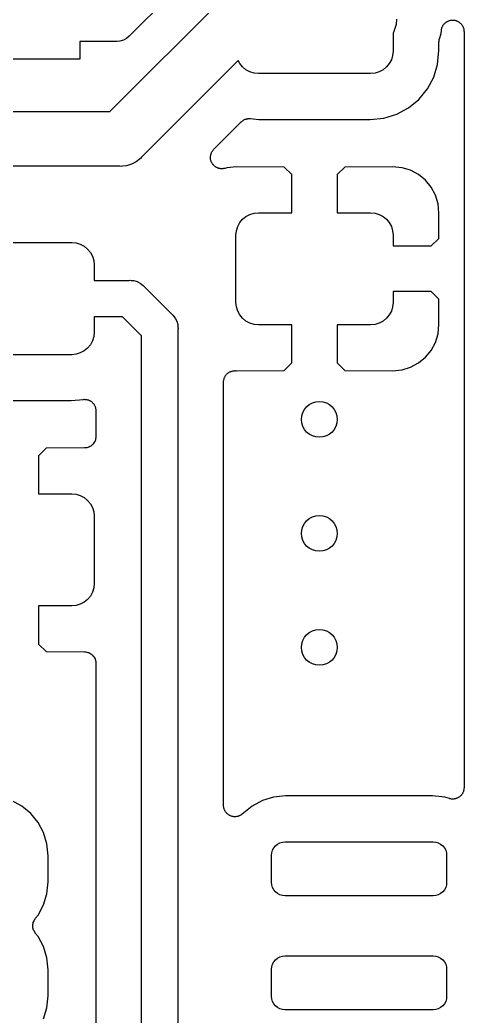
# Model space of a CAD drawing. Extents: x 105 to 193.4, y -145.7 to -72.2.
# Drawn here: x 188.49 to 193.44, y -130.38 to -119.28 of the extents above; entities that cross this region are included whole.
import ezdxf

# ---------------------------------------------------------------- set-up
doc = ezdxf.new("R2010")
doc.units = 0
doc.layers.add('BLACK', color=7, linetype='CONTINUOUS')

msp = doc.modelspace()

# ---------------------------------------------------------------- linework, layer by layer
at = {"layer": 'BLACK', "linetype": 'CONTINUOUS'}
for p, q in [((190.383, -118.781), (189.713, -119.451)), ((189.489, -120.298), (190.742, -119.045)), ((192.684, -119.27), (192.679, -119.33)), ((193.225, -119.312), (193.229, -119.308)), ((193.229, -119.308), (193.235, -119.304)), ((193.235, -119.304), (193.239, -119.3)), ((193.239, -119.3), (193.245, -119.298)), ((193.245, -119.298), (193.25, -119.294)), ((193.25, -119.294), (193.256, -119.292)), ((193.256, -119.292), (193.261, -119.289)), ((193.261, -119.289), (193.267, -119.287)), ((193.267, -119.287), (193.273, -119.285)), ((193.273, -119.285), (193.279, -119.284)), ((193.279, -119.284), (193.285, -119.282)), ((193.285, -119.282), (193.291, -119.281)), ((193.291, -119.281), (193.298, -119.28)), ((193.298, -119.28), (193.304, -119.28)), ((193.304, -119.28), (193.31, -119.28)), ((193.31, -119.28), (193.316, -119.28)), ((193.316, -119.28), (193.322, -119.28)), ((193.322, -119.28), (193.328, -119.282)), ((193.328, -119.282), (193.335, -119.282)), ((193.335, -119.282), (193.341, -119.284)), ((193.341, -119.284), (193.347, -119.285)), ((193.347, -119.285), (193.352, -119.288)), ((193.352, -119.288), (193.358, -119.29)), ((193.358, -119.29), (193.364, -119.293)), ((193.364, -119.293), (193.369, -119.295)), ((193.369, -119.295), (193.375, -119.299)), ((193.375, -119.299), (193.38, -119.301)), ((193.38, -119.301), (193.385, -119.305)), ((193.385, -119.305), (193.39, -119.309)), ((192.655, -119.406), (192.645, -119.426)), ((192.679, -119.33), (192.655, -119.406)), ((193.179, -119.429), (193.183, -119.394)), ((193.183, -119.393), (193.184, -119.386)), ((193.183, -119.394), (193.183, -119.393)), ((193.184, -119.386), (193.185, -119.38)), ((193.185, -119.38), (193.187, -119.374)), ((193.187, -119.374), (193.188, -119.368)), ((193.188, -119.368), (193.19, -119.363)), ((193.19, -119.363), (193.192, -119.357)), ((193.192, -119.357), (193.195, -119.351)), ((193.195, -119.351), (193.198, -119.346)), ((193.198, -119.346), (193.201, -119.34)), ((193.201, -119.34), (193.204, -119.335)), ((193.204, -119.335), (193.208, -119.33)), ((193.208, -119.33), (193.212, -119.325)), ((193.212, -119.325), (193.216, -119.321)), ((193.216, -119.321), (193.22, -119.316)), ((193.22, -119.316), (193.225, -119.312)), ((193.39, -119.309), (193.394, -119.313)), ((193.394, -119.313), (193.399, -119.317)), ((193.399, -119.317), (193.403, -119.322)), ((193.403, -119.322), (193.407, -119.327)), ((193.407, -119.327), (193.411, -119.332)), ((193.411, -119.332), (193.415, -119.336)), ((193.415, -119.336), (193.418, -119.342)), ((193.418, -119.342), (193.421, -119.347)), ((193.421, -119.347), (193.424, -119.353)), ((193.424, -119.353), (193.426, -119.358)), ((193.426, -119.358), (193.428, -119.364)), ((193.428, -119.364), (193.431, -119.37)), ((193.431, -119.37), (193.432, -119.376)), ((193.432, -119.376), (193.434, -119.382)), ((193.434, -119.382), (193.434, -119.388)), ((193.434, -119.388), (193.435, -119.394)), ((193.435, -119.394), (193.435, -119.401)), ((193.435, -119.401), (193.436, -119.407)), ((193.436, -119.407), (193.436, -127.831)), ((189.552, -119.517), (189.156, -119.517)), ((189.156, -119.517), (189.156, -119.714)), ((189.562, -119.518), (189.552, -119.517)), ((189.572, -119.517), (189.562, -119.518)), ((189.602, -119.514), (189.572, -119.517)), ((189.572, -119.517), (189.572, -119.517)), ((189.641, -119.503), (189.602, -119.514)), ((189.676, -119.484), (189.641, -119.503)), ((189.707, -119.458), (189.676, -119.484)), ((189.713, -119.451), (189.707, -119.458)), ((192.645, -119.426), (192.645, -119.625)), ((193.156, -119.522), (193.157, -119.517)), ((193.156, -119.524), (193.156, -119.522)), ((193.156, -119.619), (193.156, -119.524)), ((193.157, -119.512), (193.158, -119.505)), ((193.157, -119.517), (193.157, -119.512)), ((193.158, -119.505), (193.159, -119.498)), ((193.159, -119.498), (193.16, -119.493)), ((193.16, -119.493), (193.162, -119.487)), ((193.162, -119.487), (193.179, -119.429)), ((192.645, -119.625), (192.64, -119.674)), ((193.141, -119.773), (193.156, -119.619)), ((189.156, -119.714), (188.256, -119.714)), ((190.919, -119.73), (189.841, -120.808)), ((190.937, -119.764), (190.919, -119.73)), ((192.626, -119.721), (192.603, -119.764)), ((192.64, -119.674), (192.626, -119.721)), ((190.968, -119.802), (190.937, -119.764)), ((191.006, -119.833), (190.968, -119.802)), ((191.049, -119.856), (191.006, -119.833)), ((191.096, -119.87), (191.049, -119.856)), ((192.491, -119.856), (192.444, -119.87)), ((192.534, -119.833), (192.491, -119.856)), ((192.572, -119.802), (192.534, -119.833)), ((192.603, -119.764), (192.572, -119.802)), ((193.098, -119.916), (193.141, -119.773)), ((191.145, -119.875), (191.096, -119.87)), ((192.395, -119.875), (191.145, -119.875)), ((192.444, -119.87), (192.395, -119.875)), ((193.027, -120.047), (193.098, -119.916)), ((192.933, -120.163), (193.027, -120.047)), ((192.817, -120.257), (192.933, -120.163)), ((183.613, -120.298), (189.489, -120.298)), ((192.686, -120.328), (192.817, -120.257)), ((190.648, -120.719), (190.954, -120.413)), ((190.954, -120.413), (190.955, -120.412)), ((190.955, -120.412), (190.96, -120.409)), ((190.96, -120.409), (190.964, -120.405)), ((190.964, -120.405), (190.969, -120.401)), ((190.969, -120.401), (190.975, -120.397)), ((190.975, -120.397), (190.98, -120.394)), ((190.98, -120.394), (190.984, -120.391)), ((190.984, -120.391), (190.991, -120.388)), ((190.991, -120.388), (190.997, -120.385)), ((190.997, -120.385), (191.002, -120.384)), ((191.002, -120.384), (191.007, -120.382)), ((191.007, -120.382), (191.014, -120.38)), ((191.014, -120.38), (191.021, -120.378)), ((191.021, -120.378), (191.026, -120.378)), ((191.026, -120.378), (191.032, -120.377)), ((191.032, -120.377), (191.038, -120.377)), ((191.038, -120.377), (191.045, -120.376)), ((191.045, -120.376), (191.051, -120.377)), ((191.051, -120.377), (191.056, -120.377)), ((191.056, -120.377), (191.151, -120.386)), ((191.151, -120.386), (192.389, -120.386)), ((192.389, -120.386), (192.543, -120.371)), ((192.543, -120.371), (192.686, -120.328)), ((190.624, -120.755), (190.626, -120.749)), ((190.626, -120.749), (190.63, -120.744)), ((190.63, -120.744), (190.632, -120.738)), ((190.632, -120.738), (190.637, -120.733)), ((190.637, -120.733), (190.64, -120.728)), ((190.64, -120.728), (190.644, -120.724)), ((190.644, -120.724), (190.648, -120.719)), ((189.785, -120.858), (189.732, -120.886)), ((189.832, -120.82), (189.785, -120.858)), ((189.841, -120.808), (189.832, -120.82)), ((190.611, -120.809), (190.612, -120.802)), ((190.612, -120.815), (190.611, -120.809)), ((190.612, -120.796), (190.613, -120.79)), ((190.612, -120.802), (190.612, -120.796)), ((190.612, -120.821), (190.612, -120.815)), ((190.613, -120.827), (190.612, -120.821)), ((190.613, -120.79), (190.614, -120.784)), ((190.613, -120.833), (190.613, -120.827)), ((190.615, -120.839), (190.613, -120.833)), ((190.614, -120.784), (190.615, -120.778)), ((190.615, -120.778), (190.617, -120.772)), ((190.616, -120.845), (190.615, -120.839)), ((190.619, -120.851), (190.616, -120.845)), ((190.617, -120.772), (190.619, -120.766)), ((190.619, -120.766), (190.621, -120.76)), ((190.62, -120.857), (190.619, -120.851)), ((190.623, -120.862), (190.62, -120.857)), ((190.621, -120.76), (190.624, -120.755)), ((190.626, -120.868), (190.623, -120.862)), ((189.6, -120.908), (183.613, -120.908)), ((189.615, -120.909), (189.6, -120.908)), ((189.63, -120.908), (189.615, -120.909)), ((189.675, -120.903), (189.63, -120.908)), ((189.63, -120.908), (189.63, -120.908)), ((189.732, -120.886), (189.675, -120.903)), ((190.629, -120.873), (190.626, -120.868)), ((190.632, -120.879), (190.629, -120.873)), ((190.636, -120.884), (190.632, -120.879)), ((190.639, -120.889), (190.636, -120.884)), ((190.644, -120.893), (190.639, -120.889)), ((190.648, -120.898), (190.644, -120.893)), ((190.652, -120.902), (190.648, -120.898)), ((190.657, -120.906), (190.652, -120.902)), ((190.662, -120.91), (190.657, -120.906)), ((190.667, -120.914), (190.662, -120.91)), ((190.672, -120.917), (190.667, -120.914)), ((190.677, -120.92), (190.672, -120.917)), ((190.683, -120.923), (190.677, -120.92)), ((190.688, -120.926), (190.683, -120.923)), ((190.694, -120.928), (190.688, -120.926)), ((190.7, -120.93), (190.694, -120.928)), ((190.706, -120.931), (190.7, -120.93)), ((190.712, -120.933), (190.706, -120.931)), ((190.718, -120.934), (190.712, -120.933)), ((190.724, -120.935), (190.718, -120.934)), ((190.73, -120.935), (190.724, -120.935)), ((190.737, -120.936), (190.73, -120.935)), ((190.743, -120.936), (190.737, -120.936)), ((190.749, -120.936), (190.743, -120.936)), ((190.755, -120.934), (190.749, -120.936)), ((190.761, -120.934), (190.755, -120.934)), ((190.767, -120.932), (190.761, -120.934)), ((190.773, -120.931), (190.767, -120.932)), ((190.775, -120.931), (190.773, -120.931)), ((190.795, -120.924), (190.775, -120.931)), ((190.901, -120.914), (190.795, -120.924)), ((191.431, -120.917), (190.901, -120.914)), ((191.516, -121.001), (191.431, -120.917)), ((192.109, -120.917), (192.024, -121.001)), ((192.639, -120.914), (192.109, -120.917)), ((192.745, -120.924), (192.639, -120.914)), ((192.84, -120.953), (192.745, -120.924)), ((192.929, -121.001), (192.84, -120.953)), ((191.516, -121.425), (191.516, -121.001)), ((192.024, -121.001), (192.024, -121.425)), ((193.006, -121.064), (192.929, -121.001)), ((193.069, -121.141), (193.006, -121.064)), ((193.117, -121.23), (193.069, -121.141)), ((193.146, -121.325), (193.117, -121.23)), ((193.156, -121.431), (193.146, -121.325)), ((190.937, -121.536), (190.968, -121.498)), ((190.968, -121.498), (191.006, -121.467)), ((191.006, -121.467), (191.049, -121.444)), ((191.049, -121.444), (191.096, -121.43)), ((191.096, -121.43), (191.145, -121.425)), ((191.145, -121.425), (191.516, -121.425)), ((192.024, -121.425), (192.395, -121.425)), ((192.395, -121.425), (192.444, -121.43)), ((192.444, -121.43), (192.491, -121.444)), ((192.491, -121.444), (192.534, -121.467)), ((192.534, -121.467), (192.572, -121.498)), ((192.572, -121.498), (192.603, -121.536)), ((193.153, -121.711), (193.156, -121.431)), ((190.895, -121.675), (190.9, -121.626)), ((190.9, -121.626), (190.914, -121.579)), ((190.914, -121.579), (190.937, -121.536)), ((192.603, -121.536), (192.626, -121.579)), ((192.626, -121.579), (192.64, -121.626)), ((192.64, -121.626), (192.645, -121.675)), ((190.895, -122.425), (190.895, -121.675)), ((192.645, -121.675), (192.645, -121.796)), ((193.069, -121.796), (193.153, -121.711)), ((187.815, -121.757), (189.065, -121.757)), ((189.065, -121.757), (189.114, -121.762)), ((189.114, -121.762), (189.161, -121.776)), ((189.161, -121.776), (189.204, -121.799)), ((189.204, -121.799), (189.242, -121.83)), ((189.242, -121.83), (189.273, -121.868)), ((192.645, -121.796), (193.069, -121.796)), ((189.273, -121.868), (189.296, -121.911)), ((189.296, -121.911), (189.31, -121.958)), ((189.31, -121.958), (189.315, -122.007)), ((189.315, -122.007), (189.315, -122.179)), ((189.315, -122.179), (189.706, -122.179)), ((189.706, -122.179), (189.716, -122.178)), ((189.716, -122.178), (189.726, -122.179)), ((189.726, -122.179), (189.726, -122.179)), ((189.726, -122.179), (189.756, -122.182)), ((189.756, -122.182), (189.794, -122.193)), ((189.794, -122.193), (189.829, -122.212)), ((189.829, -122.212), (189.86, -122.238)), ((189.86, -122.238), (189.867, -122.245)), ((189.867, -122.245), (190.183, -122.561)), ((192.645, -122.304), (192.645, -122.425)), ((193.069, -122.304), (192.645, -122.304)), ((193.153, -122.389), (193.069, -122.304)), ((193.156, -122.669), (193.153, -122.389)), ((190.9, -122.474), (190.895, -122.425)), ((190.914, -122.521), (190.9, -122.474)), ((190.937, -122.564), (190.914, -122.521)), ((192.626, -122.521), (192.603, -122.564)), ((192.64, -122.474), (192.626, -122.521)), ((192.645, -122.425), (192.64, -122.474)), ((189.632, -122.585), (189.315, -122.585)), ((189.315, -122.585), (189.315, -122.757)), ((189.843, -122.796), (189.632, -122.585)), ((190.183, -122.561), (190.19, -122.568)), ((190.19, -122.568), (190.216, -122.599)), ((190.216, -122.599), (190.235, -122.634)), ((190.235, -122.634), (190.246, -122.672)), ((190.968, -122.602), (190.937, -122.564)), ((191.006, -122.633), (190.968, -122.602)), ((191.049, -122.656), (191.006, -122.633)), ((192.534, -122.633), (192.491, -122.656)), ((192.572, -122.602), (192.534, -122.633)), ((192.603, -122.564), (192.572, -122.602)), ((190.246, -122.672), (190.249, -122.702)), ((190.249, -122.702), (190.249, -122.702)), ((190.249, -122.702), (190.25, -122.712)), ((190.25, -122.712), (190.249, -122.722)), ((190.249, -122.722), (190.249, -130.756)), ((191.096, -122.67), (191.049, -122.656)), ((191.145, -122.675), (191.096, -122.67)), ((191.516, -122.675), (191.145, -122.675)), ((191.516, -123.099), (191.516, -122.675)), ((192.395, -122.675), (192.024, -122.675)), ((192.024, -122.675), (192.024, -123.099)), ((192.444, -122.67), (192.395, -122.675)), ((192.491, -122.656), (192.444, -122.67)), ((193.146, -122.775), (193.156, -122.669)), ((189.296, -122.853), (189.273, -122.896)), ((189.31, -122.806), (189.296, -122.853)), ((189.315, -122.757), (189.31, -122.806)), ((189.843, -130.83), (189.843, -122.796)), ((193.117, -122.87), (193.146, -122.775)), ((189.204, -122.965), (189.161, -122.988)), ((189.242, -122.934), (189.204, -122.965)), ((189.273, -122.896), (189.242, -122.934)), ((193.006, -123.036), (193.069, -122.959)), ((193.069, -122.959), (193.117, -122.87)), ((189.065, -123.007), (187.815, -123.007)), ((189.114, -123.002), (189.065, -123.007)), ((189.161, -122.988), (189.114, -123.002)), ((192.929, -123.099), (193.006, -123.036)), ((190.837, -123.194), (190.842, -123.193)), ((190.842, -123.193), (190.848, -123.19)), ((190.848, -123.19), (190.854, -123.189)), ((190.854, -123.189), (190.86, -123.187)), ((190.86, -123.187), (190.866, -123.187)), ((190.866, -123.187), (190.872, -123.186)), ((190.872, -123.186), (190.878, -123.186)), ((190.878, -123.186), (190.885, -123.185)), ((190.885, -123.185), (190.891, -123.186)), ((190.891, -123.186), (190.897, -123.186)), ((190.897, -123.186), (190.901, -123.186)), ((190.901, -123.186), (191.431, -123.183)), ((191.431, -123.183), (191.516, -123.099)), ((192.024, -123.099), (192.109, -123.183)), ((192.109, -123.183), (192.639, -123.186)), ((192.639, -123.186), (192.745, -123.176)), ((192.745, -123.176), (192.84, -123.147)), ((192.84, -123.147), (192.929, -123.099)), ((190.757, -123.31), (190.758, -123.304)), ((190.758, -123.299), (190.759, -123.292)), ((190.758, -123.304), (190.758, -123.299)), ((190.759, -123.292), (190.76, -123.286)), ((190.76, -123.286), (190.762, -123.28)), ((190.762, -123.28), (190.763, -123.274)), ((190.763, -123.274), (190.765, -123.268)), ((190.765, -123.268), (190.767, -123.262)), ((190.767, -123.262), (190.77, -123.257)), ((190.77, -123.257), (190.773, -123.252)), ((190.773, -123.252), (190.776, -123.246)), ((190.776, -123.246), (190.779, -123.24)), ((190.779, -123.24), (190.783, -123.236)), ((190.783, -123.236), (190.786, -123.231)), ((190.786, -123.231), (190.791, -123.226)), ((190.791, -123.226), (190.795, -123.221)), ((190.795, -123.221), (190.8, -123.218)), ((190.8, -123.218), (190.804, -123.214)), ((190.804, -123.214), (190.809, -123.21)), ((190.809, -123.21), (190.815, -123.206)), ((190.815, -123.206), (190.82, -123.203)), ((190.82, -123.203), (190.825, -123.2)), ((190.825, -123.2), (190.831, -123.197)), ((190.831, -123.197), (190.837, -123.194)), ((190.757, -123.312), (190.757, -123.31)), ((190.757, -128.028), (190.757, -123.312)), ((187.821, -123.518), (189.059, -123.518)), ((189.059, -123.518), (189.195, -123.505)), ((189.195, -123.505), (189.197, -123.504)), ((189.197, -123.504), (189.203, -123.505)), ((189.203, -123.505), (189.209, -123.504)), ((189.209, -123.504), (189.215, -123.505)), ((189.215, -123.505), (189.222, -123.505)), ((189.222, -123.505), (189.228, -123.506)), ((189.228, -123.506), (189.233, -123.507)), ((189.233, -123.507), (189.24, -123.509)), ((189.24, -123.509), (189.246, -123.51)), ((189.246, -123.51), (189.251, -123.512)), ((189.251, -123.512), (189.257, -123.514)), ((189.257, -123.514), (189.263, -123.517)), ((189.263, -123.517), (189.269, -123.52)), ((189.269, -123.52), (189.274, -123.523)), ((189.274, -123.523), (189.279, -123.526)), ((189.279, -123.526), (189.284, -123.53)), ((189.284, -123.53), (189.289, -123.534)), ((189.289, -123.534), (189.293, -123.538)), ((189.293, -123.538), (189.298, -123.542)), ((189.298, -123.542), (189.302, -123.547)), ((189.302, -123.547), (189.307, -123.551)), ((189.307, -123.551), (189.31, -123.556)), ((189.31, -123.556), (189.314, -123.561)), ((189.314, -123.561), (189.317, -123.567)), ((189.317, -123.567), (189.32, -123.572)), ((189.32, -123.572), (189.322, -123.577)), ((189.322, -123.577), (189.325, -123.583)), ((189.325, -123.583), (189.327, -123.589)), ((189.327, -123.589), (189.33, -123.595)), ((189.33, -123.595), (189.331, -123.601)), ((189.331, -123.601), (189.332, -123.606)), ((189.332, -123.606), (189.333, -123.613)), ((189.333, -123.613), (189.334, -123.619)), ((189.334, -123.619), (189.334, -123.625)), ((189.334, -123.625), (189.335, -123.631)), ((189.335, -123.631), (189.335, -123.919)), ((189.325, -123.97), (189.319, -123.98)), ((189.329, -123.957), (189.325, -123.968)), ((189.325, -123.968), (189.325, -123.969)), ((189.325, -123.969), (189.325, -123.97)), ((189.332, -123.946), (189.329, -123.957)), ((189.333, -123.933), (189.332, -123.944)), ((189.332, -123.944), (189.332, -123.945)), ((189.332, -123.945), (189.332, -123.946)), ((189.335, -123.921), (189.333, -123.933)), ((189.335, -123.919), (189.335, -123.92)), ((189.335, -123.92), (189.335, -123.92)), ((189.335, -123.92), (189.335, -123.92)), ((189.335, -123.92), (189.335, -123.921)), ((188.779, -124.049), (188.694, -124.133)), ((189.208, -124.046), (188.779, -124.049)), ((189.22, -124.045), (189.208, -124.046)), ((189.232, -124.044), (189.22, -124.045)), ((189.233, -124.044), (189.232, -124.044)), ((189.232, -124.044), (189.232, -124.044)), ((189.244, -124.041), (189.233, -124.044)), ((189.255, -124.037), (189.244, -124.041)), ((189.256, -124.037), (189.255, -124.037)), ((189.257, -124.037), (189.256, -124.037)), ((189.267, -124.031), (189.257, -124.037)), ((189.277, -124.026), (189.267, -124.031)), ((189.278, -124.025), (189.277, -124.026)), ((189.279, -124.025), (189.278, -124.025)), ((189.288, -124.017), (189.279, -124.025)), ((189.297, -124.01), (189.288, -124.017)), ((189.298, -124.009), (189.297, -124.01)), ((189.297, -124.01), (189.297, -124.01)), ((189.305, -124), (189.298, -124.009)), ((189.313, -123.991), (189.305, -124)), ((189.319, -123.98), (189.313, -123.99)), ((189.313, -123.99), (189.313, -123.991)), ((189.313, -123.991), (189.313, -123.991)), ((188.694, -124.133), (188.694, -124.557)), ((188.694, -124.557), (189.065, -124.557)), ((189.065, -124.557), (189.114, -124.562)), ((189.114, -124.562), (189.161, -124.576)), ((189.161, -124.576), (189.204, -124.599)), ((189.204, -124.599), (189.242, -124.63)), ((189.242, -124.63), (189.273, -124.668)), ((189.273, -124.668), (189.296, -124.711)), ((189.296, -124.711), (189.31, -124.758)), ((189.31, -124.758), (189.315, -124.807)), ((189.315, -124.807), (189.315, -125.557)), ((189.31, -125.606), (189.296, -125.653)), ((189.315, -125.557), (189.31, -125.606)), ((189.242, -125.734), (189.204, -125.765)), ((189.273, -125.696), (189.242, -125.734)), ((189.296, -125.653), (189.273, -125.696)), ((189.065, -125.807), (188.694, -125.807)), ((188.694, -125.807), (188.694, -126.231)), ((189.114, -125.802), (189.065, -125.807)), ((189.161, -125.788), (189.114, -125.802)), ((189.204, -125.765), (189.161, -125.788)), ((188.694, -126.231), (188.779, -126.315)), ((188.779, -126.315), (189.208, -126.318)), ((189.208, -126.318), (189.209, -126.318)), ((189.209, -126.318), (189.209, -126.318)), ((189.209, -126.318), (189.209, -126.318)), ((189.209, -126.318), (189.21, -126.318)), ((189.21, -126.318), (189.222, -126.319)), ((189.222, -126.319), (189.233, -126.32)), ((189.233, -126.32), (189.234, -126.32)), ((189.234, -126.32), (189.235, -126.32)), ((189.235, -126.32), (189.246, -126.324)), ((189.246, -126.324), (189.257, -126.327)), ((189.257, -126.327), (189.258, -126.328)), ((189.258, -126.328), (189.258, -126.328)), ((189.258, -126.328), (189.269, -126.334)), ((189.269, -126.334), (189.279, -126.339)), ((189.279, -126.339), (189.279, -126.34)), ((189.279, -126.34), (189.28, -126.34)), ((189.28, -126.34), (189.289, -126.348)), ((189.289, -126.348), (189.298, -126.355)), ((189.298, -126.355), (189.298, -126.356)), ((189.298, -126.356), (189.299, -126.356)), ((189.299, -126.356), (189.306, -126.365)), ((189.306, -126.365), (189.314, -126.374)), ((189.314, -126.374), (189.314, -126.375)), ((189.314, -126.375), (189.314, -126.376)), ((189.314, -126.376), (189.32, -126.386)), ((189.32, -126.386), (189.325, -126.396)), ((189.325, -126.396), (189.325, -126.397)), ((189.325, -126.397), (189.326, -126.398)), ((189.326, -126.398), (189.329, -126.409)), ((189.329, -126.409), (189.332, -126.42)), ((189.332, -126.42), (189.332, -126.421)), ((189.332, -126.421), (189.333, -126.421)), ((189.333, -126.421), (189.334, -126.433)), ((189.334, -126.433), (189.335, -126.445)), ((189.335, -126.445), (189.335, -130.799)), ((193.434, -127.851), (193.433, -127.858)), ((193.435, -127.845), (193.434, -127.851)), ((193.436, -127.833), (193.435, -127.839)), ((193.435, -127.839), (193.435, -127.845)), ((193.436, -127.831), (193.436, -127.833)), ((191.313, -127.937), (191.189, -127.975)), ((191.448, -127.924), (191.313, -127.937)), ((193.086, -127.924), (191.448, -127.924)), ((193.221, -127.937), (193.086, -127.924)), ((193.272, -127.953), (193.221, -127.937)), ((193.278, -127.954), (193.272, -127.953)), ((193.283, -127.956), (193.278, -127.954)), ((193.29, -127.956), (193.283, -127.956)), ((193.296, -127.958), (193.29, -127.956)), ((193.302, -127.958), (193.296, -127.958)), ((193.308, -127.958), (193.302, -127.958)), ((193.315, -127.958), (193.308, -127.958)), ((193.321, -127.958), (193.315, -127.958)), ((193.327, -127.957), (193.321, -127.958)), ((193.333, -127.956), (193.327, -127.957)), ((193.339, -127.954), (193.333, -127.956)), ((193.346, -127.953), (193.339, -127.954)), ((193.351, -127.951), (193.346, -127.953)), ((193.357, -127.949), (193.351, -127.951)), ((193.362, -127.946), (193.357, -127.949)), ((193.368, -127.943), (193.362, -127.946)), ((193.373, -127.94), (193.368, -127.943)), ((193.379, -127.938), (193.373, -127.94)), ((193.384, -127.933), (193.379, -127.938)), ((193.389, -127.93), (193.384, -127.933)), ((193.393, -127.926), (193.389, -127.93)), ((193.398, -127.922), (193.393, -127.926)), ((193.402, -127.917), (193.398, -127.922)), ((193.407, -127.912), (193.402, -127.917)), ((193.41, -127.907), (193.407, -127.912)), ((193.414, -127.903), (193.41, -127.907)), ((193.417, -127.897), (193.414, -127.903)), ((193.421, -127.892), (193.417, -127.897)), ((193.423, -127.886), (193.421, -127.892)), ((193.426, -127.881), (193.423, -127.886)), ((193.428, -127.875), (193.426, -127.881)), ((193.43, -127.869), (193.428, -127.875)), ((193.431, -127.863), (193.43, -127.869)), ((193.433, -127.858), (193.431, -127.863)), ((188.509, -128.036), (188.395, -127.975)), ((188.609, -128.118), (188.509, -128.036)), ((190.758, -128.034), (190.757, -128.028)), ((190.758, -128.04), (190.758, -128.034)), ((190.759, -128.047), (190.758, -128.04)), ((190.76, -128.053), (190.759, -128.047)), ((190.761, -128.059), (190.76, -128.053)), ((190.763, -128.065), (190.761, -128.059)), ((190.765, -128.071), (190.763, -128.065)), ((190.767, -128.077), (190.765, -128.071)), ((191.075, -128.036), (190.965, -128.126)), ((191.189, -127.975), (191.075, -128.036)), ((188.691, -128.218), (188.609, -128.118)), ((190.77, -128.082), (190.767, -128.077)), ((190.772, -128.088), (190.77, -128.082)), ((190.775, -128.093), (190.772, -128.088)), ((190.778, -128.099), (190.775, -128.093)), ((190.782, -128.103), (190.778, -128.099)), ((190.786, -128.108), (190.782, -128.103)), ((190.79, -128.113), (190.786, -128.108)), ((190.794, -128.118), (190.79, -128.113)), ((190.799, -128.122), (190.794, -128.118)), ((190.803, -128.126), (190.799, -128.122)), ((190.808, -128.13), (190.803, -128.126)), ((190.813, -128.134), (190.808, -128.13)), ((190.818, -128.137), (190.813, -128.134)), ((190.823, -128.14), (190.818, -128.137)), ((190.829, -128.142), (190.823, -128.14)), ((190.835, -128.145), (190.829, -128.142)), ((190.841, -128.147), (190.835, -128.145)), ((190.846, -128.15), (190.841, -128.147)), ((190.853, -128.151), (190.846, -128.15)), ((190.859, -128.153), (190.853, -128.151)), ((190.865, -128.153), (190.859, -128.153)), ((190.871, -128.155), (190.865, -128.153)), ((190.877, -128.155), (190.871, -128.155)), ((190.883, -128.155), (190.877, -128.155)), ((190.889, -128.155), (190.883, -128.155)), ((190.895, -128.155), (190.889, -128.155)), ((190.902, -128.154), (190.895, -128.155)), ((190.908, -128.153), (190.902, -128.154)), ((190.914, -128.151), (190.908, -128.153)), ((190.92, -128.15), (190.914, -128.151)), ((190.926, -128.148), (190.92, -128.15)), ((190.932, -128.146), (190.926, -128.148)), ((190.937, -128.143), (190.932, -128.146)), ((190.943, -128.141), (190.937, -128.143)), ((190.948, -128.138), (190.943, -128.141)), ((190.954, -128.135), (190.948, -128.138)), ((190.958, -128.131), (190.954, -128.135)), ((190.963, -128.128), (190.958, -128.131)), ((190.965, -128.126), (190.963, -128.128)), ((190.965, -128.126), (190.965, -128.126)), ((188.752, -128.332), (188.691, -128.218)), ((188.79, -128.456), (188.752, -128.332)), ((188.803, -128.591), (188.79, -128.456)), ((191.303, -128.528), (191.317, -128.502)), ((191.317, -128.502), (191.336, -128.479)), ((191.336, -128.479), (191.359, -128.46)), ((191.359, -128.46), (191.385, -128.446)), ((191.385, -128.446), (191.413, -128.438)), ((191.413, -128.438), (191.442, -128.435)), ((191.442, -128.435), (193.092, -128.435)), ((193.092, -128.435), (193.121, -128.438)), ((193.121, -128.438), (193.149, -128.446)), ((193.149, -128.446), (193.175, -128.46)), ((193.175, -128.46), (193.198, -128.479)), ((193.198, -128.479), (193.217, -128.502)), ((193.217, -128.502), (193.231, -128.528)), ((188.803, -128.879), (188.803, -128.591)), ((191.292, -128.585), (191.295, -128.556)), ((191.292, -128.885), (191.292, -128.585)), ((191.295, -128.556), (191.303, -128.528)), ((193.231, -128.528), (193.239, -128.556)), ((193.239, -128.556), (193.242, -128.585)), ((193.242, -128.585), (193.242, -128.885)), ((188.79, -129.014), (188.803, -128.879)), ((191.295, -128.914), (191.292, -128.885)), ((191.303, -128.942), (191.295, -128.914)), ((191.317, -128.968), (191.303, -128.942)), ((193.231, -128.942), (193.217, -128.968)), ((193.239, -128.914), (193.231, -128.942)), ((193.242, -128.885), (193.239, -128.914)), ((188.752, -129.138), (188.79, -129.014)), ((191.336, -128.991), (191.317, -128.968)), ((191.359, -129.01), (191.336, -128.991)), ((191.385, -129.024), (191.359, -129.01)), ((191.413, -129.032), (191.385, -129.024)), ((191.442, -129.035), (191.413, -129.032)), ((193.092, -129.035), (191.442, -129.035)), ((193.121, -129.032), (193.092, -129.035)), ((193.149, -129.024), (193.121, -129.032)), ((193.175, -129.01), (193.149, -129.024)), ((193.198, -128.991), (193.175, -129.01)), ((193.217, -128.968), (193.198, -128.991)), ((188.691, -129.252), (188.752, -129.138)), ((188.654, -129.299), (188.66, -129.289)), ((188.66, -129.289), (188.691, -129.252)), ((188.632, -129.356), (188.635, -129.345)), ((188.632, -129.357), (188.632, -129.356)), ((188.632, -129.369), (188.632, -129.357)), ((188.632, -129.357), (188.632, -129.357)), ((188.632, -129.381), (188.632, -129.369)), ((188.632, -129.382), (188.632, -129.381)), ((188.634, -129.394), (188.632, -129.382)), ((188.632, -129.382), (188.632, -129.382)), ((188.637, -129.405), (188.634, -129.394)), ((188.635, -129.345), (188.637, -129.333)), ((188.637, -129.332), (188.642, -129.321)), ((188.637, -129.333), (188.637, -129.332)), ((188.637, -129.332), (188.637, -129.332)), ((188.637, -129.406), (188.637, -129.405)), ((188.641, -129.417), (188.637, -129.406)), ((188.637, -129.406), (188.637, -129.406)), ((188.642, -129.321), (188.647, -129.31)), ((188.647, -129.309), (188.654, -129.299)), ((188.647, -129.31), (188.647, -129.309)), ((188.647, -129.31), (188.647, -129.31)), ((188.646, -129.428), (188.641, -129.417)), ((188.646, -129.429), (188.646, -129.428)), ((188.653, -129.439), (188.646, -129.429)), ((188.646, -129.429), (188.646, -129.429)), ((188.659, -129.449), (188.653, -129.439)), ((188.66, -129.45), (188.659, -129.449)), ((188.66, -129.451), (188.66, -129.45)), ((188.66, -129.45), (188.66, -129.45)), ((188.66, -129.45), (188.66, -129.45)), ((188.691, -129.488), (188.66, -129.451)), ((188.752, -129.602), (188.691, -129.488)), ((188.79, -129.726), (188.752, -129.602)), ((188.803, -129.861), (188.79, -129.726)), ((191.336, -129.749), (191.359, -129.73)), ((191.359, -129.73), (191.385, -129.716)), ((191.385, -129.716), (191.413, -129.708)), ((191.413, -129.708), (191.442, -129.705)), ((191.442, -129.705), (193.092, -129.705)), ((193.092, -129.705), (193.121, -129.708)), ((193.121, -129.708), (193.149, -129.716)), ((193.149, -129.716), (193.175, -129.73)), ((193.175, -129.73), (193.198, -129.749)), ((191.292, -129.855), (191.295, -129.826)), ((191.295, -129.826), (191.303, -129.798)), ((191.303, -129.798), (191.317, -129.772)), ((191.317, -129.772), (191.336, -129.749)), ((193.198, -129.749), (193.217, -129.772)), ((193.217, -129.772), (193.231, -129.798)), ((193.231, -129.798), (193.239, -129.826)), ((193.239, -129.826), (193.242, -129.855)), ((188.803, -130.149), (188.803, -129.861)), ((191.292, -130.155), (191.292, -129.855)), ((193.242, -129.855), (193.242, -130.155)), ((188.79, -130.284), (188.803, -130.149)), ((191.295, -130.184), (191.292, -130.155)), ((191.303, -130.212), (191.295, -130.184)), ((193.239, -130.184), (193.231, -130.212)), ((193.242, -130.155), (193.239, -130.184)), ((188.752, -130.408), (188.79, -130.284)), ((191.317, -130.238), (191.303, -130.212)), ((191.336, -130.261), (191.317, -130.238)), ((191.359, -130.28), (191.336, -130.261)), ((191.385, -130.294), (191.359, -130.28)), ((191.413, -130.302), (191.385, -130.294)), ((193.149, -130.294), (193.121, -130.302)), ((193.175, -130.28), (193.149, -130.294)), ((193.198, -130.261), (193.175, -130.28)), ((193.217, -130.238), (193.198, -130.261)), ((193.231, -130.212), (193.217, -130.238)), ((191.442, -130.305), (191.413, -130.302)), ((193.092, -130.305), (191.442, -130.305)), ((193.121, -130.302), (193.092, -130.305))]:
    msp.add_line(p, q, dxfattribs=at)
at = {"layer": 'BLACK'}
for centre in [(191.824, -123.728), (191.824, -124.998), (191.824, -126.268)]:
    msp.add_circle(centre, 0.2, dxfattribs=at)

doc.saveas('drawing.dxf')
